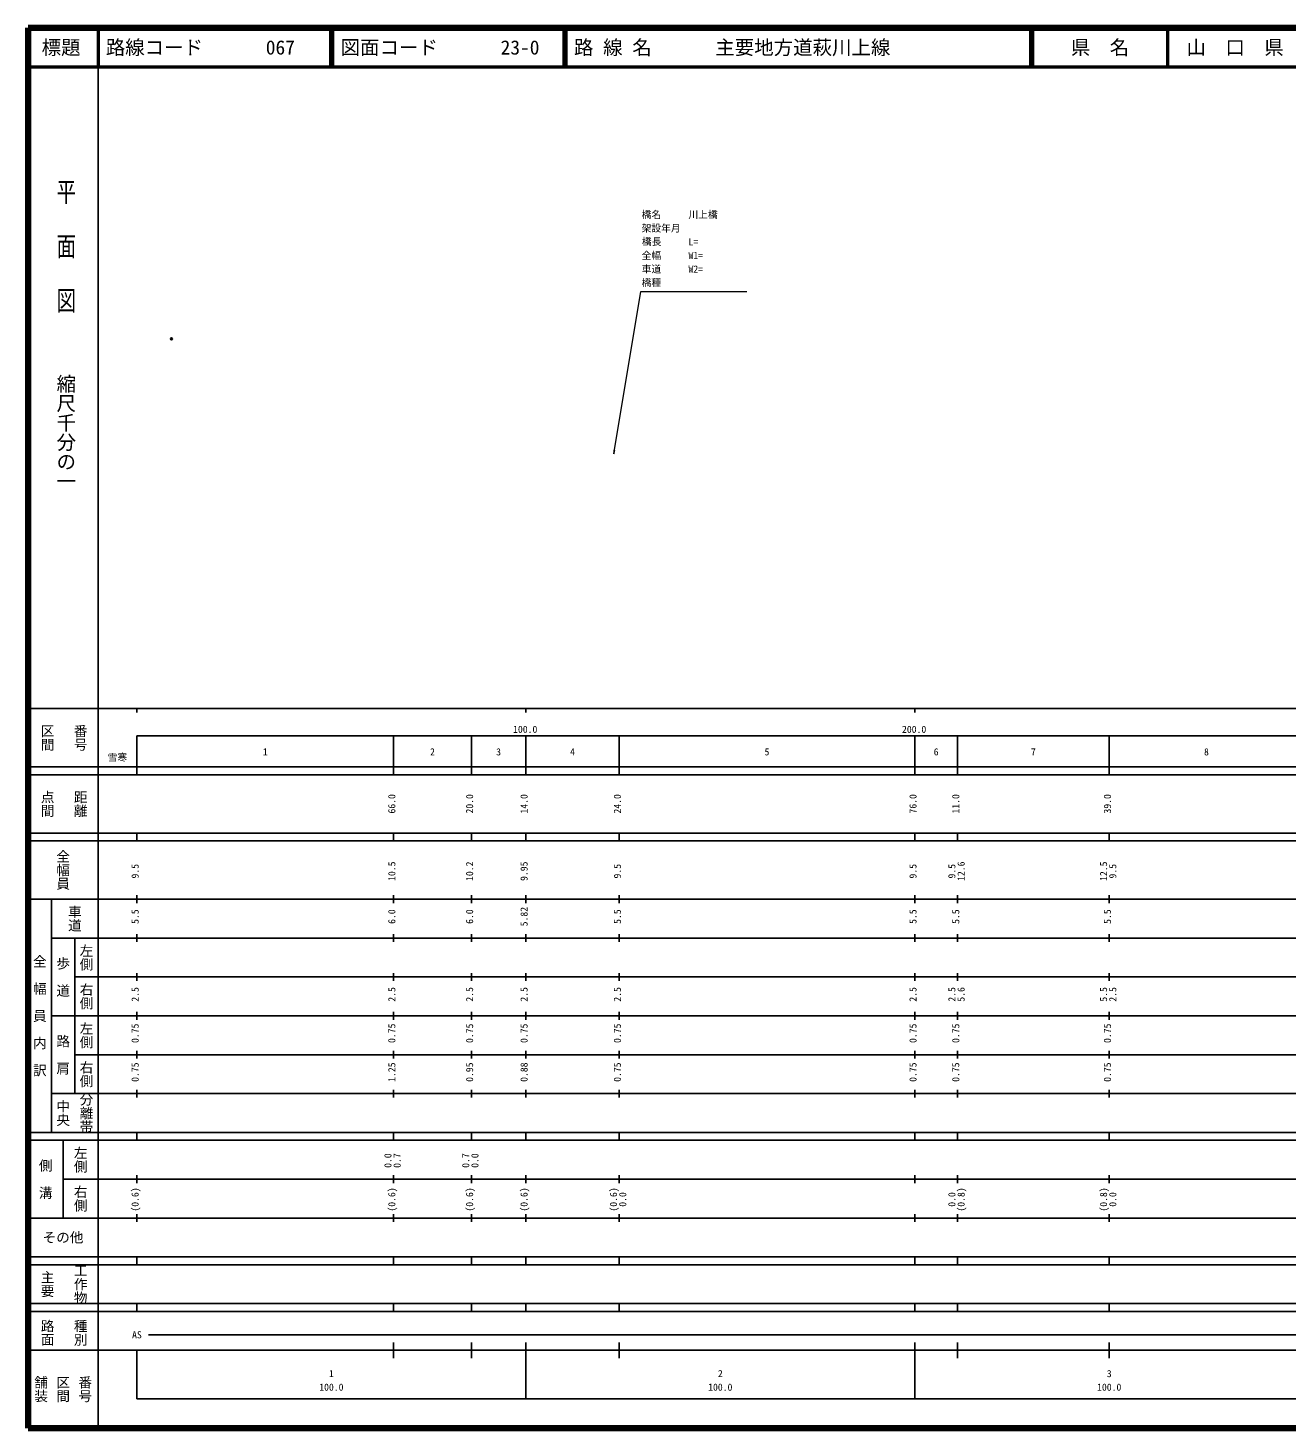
# Model space of a CAD drawing. Units: millimetres on the paper, with parts at other scales. Extents: x 40 to 680, y 20 to 380.
# Drawn here: x 40 to 363.7, y 20 to 380 of the extents above; entities that cross this region are included whole.
import ezdxf
from ezdxf.enums import TextEntityAlignment as Align

# ---------------------------------------------------------------- set-up
doc = ezdxf.new("R2010")
doc.units = ezdxf.units.MM
doc.header["$PDMODE"] = 32
doc.header["$PDSIZE"] = 0.5
for name, color, linetype in [('M-OTRS', 6, 'Continuous'), ('M-STR-STR1', 7, 'Continuous'), ('M-TTL-TXT', 7, 'Continuous')]:
    doc.layers.add(name, color=color, linetype=linetype)
for name, color, linetype, lineweight in [('M-TTL', 2, 'Continuous', 140), ('M-TTL-BAND', 7, 'Continuous', 25), ('M-TTL-LINE', 7, 'Continuous', 50)]:
    doc.layers.add(name, color=color, linetype=linetype, lineweight=lineweight)
doc.styles.add('@ＭＳ ゴシック', font='')
doc.styles.add('ＭＳ ゴシック', font='')
doc.styles.get('@ＭＳ ゴシック').set_extended_font_data('@MS Gothic')
doc.styles.get('ＭＳ ゴシック').set_extended_font_data('MS Gothic')

# ---------------------------------------------------------------- blocks, each defined once
blk = doc.blocks.new('open_arrow')
at = {"color": 0, "linetype": 'Continuous', "lineweight": -2}
blk.add_lwpolyline([(7.5, 1.25), (0, 0), (7.5, -1.25)], dxfattribs=at)

msp = doc.modelspace()

# ---------------------------------------------------------------- linework, layer by layer
at = {"layer": 'M-OTRS'}
msp.add_point((76.874, 300.104), dxfattribs=at)
at = {"layer": 'M-TTL'}
for p, q in [((40, 380), (40, 20)), ((680, 380), (40, 380)), ((40, 20), (680, 20))]:
    msp.add_line(p, q, dxfattribs=at)
at = {"layer": 'M-TTL', "color": 7, "lineweight": 13}
msp.add_lwpolyline([(190.593, 270.469), (197.586, 312.248), (224.842, 312.248)], dxfattribs=at)
at = {"layer": 'M-TTL-BAND'}
for p, q in [((58, 370), (58, 20)), ((40, 205), (579, 205)), ((68, 205), (68, 204)), ((168, 205), (168, 204)), ((268, 205), (268, 204)), ((68, 198), (579, 198)), ((68, 198), (68, 188)), ((134, 188), (134, 198)), ((154, 188), (154, 198)), ((168, 188), (168, 198)), ((192, 188), (192, 198)), ((268, 188), (268, 198)), ((279, 188), (279, 198)), ((318, 188), (318, 198)), ((40, 190), (579, 190)), ((40, 188), (579, 188)), ((40, 173), (579, 173)), ((68, 171), (68, 173)), ((134, 171), (134, 173)), ((154, 171), (154, 173)), ((168, 171), (168, 173)), ((192, 171), (192, 173)), ((268, 171), (268, 173)), ((279, 171), (279, 173)), ((318, 171), (318, 173)), ((40, 171), (579, 171)), ((40, 156), (579, 156)), ((46, 96), (46, 156)), ((68, 155), (68, 157)), ((134, 155), (134, 157)), ((154, 155), (154, 157)), ((168, 155), (168, 157)), ((192, 155), (192, 157)), ((268, 155), (268, 157)), ((279, 155), (279, 157)), ((318, 155), (318, 157)), ((46, 146), (579, 146)), ((52, 146), (52, 106)), ((68, 145), (68, 147)), ((134, 145), (134, 147)), ((154, 145), (154, 147)), ((168, 145), (168, 147)), ((192, 145), (192, 147)), ((268, 145), (268, 147)), ((279, 145), (279, 147)), ((318, 145), (318, 147)), ((68, 135), (68, 137)), ((134, 135), (134, 137)), ((154, 135), (154, 137)), ((168, 135), (168, 137)), ((192, 135), (192, 137)), ((268, 135), (268, 137)), ((279, 135), (279, 137)), ((318, 135), (318, 137)), ((52, 136), (579, 136)), ((46, 126), (579, 126)), ((68, 125), (68, 127)), ((134, 125), (134, 127)), ((154, 125), (154, 127)), ((168, 125), (168, 127)), ((192, 125), (192, 127)), ((268, 125), (268, 127)), ((279, 125), (279, 127)), ((318, 125), (318, 127)), ((52, 116), (579, 116)), ((68, 115), (68, 117)), ((134, 115), (134, 117)), ((154, 115), (154, 117)), ((168, 115), (168, 117)), ((192, 115), (192, 117)), ((268, 115), (268, 117)), ((279, 115), (279, 117)), ((318, 115), (318, 117)), ((46, 106), (579, 106)), ((68, 105), (68, 107)), ((134, 105), (134, 107)), ((154, 105), (154, 107)), ((168, 105), (168, 107)), ((192, 105), (192, 107)), ((268, 105), (268, 107)), ((279, 105), (279, 107)), ((318, 105), (318, 107)), ((40, 96), (579, 96)), ((40, 94), (579, 94)), ((49, 94), (49, 74)), ((68, 94), (68, 96)), ((134, 94), (134, 96)), ((154, 94), (154, 96)), ((168, 94), (168, 96)), ((192, 94), (192, 96)), ((268, 94), (268, 96)), ((279, 94), (279, 96)), ((318, 94), (318, 96)), ((49, 84), (579, 84)), ((68, 83), (68, 85)), ((134, 83), (134, 85)), ((154, 83), (154, 85)), ((168, 83), (168, 85)), ((192, 83), (192, 85)), ((268, 83), (268, 85)), ((279, 83), (279, 85)), ((318, 83), (318, 85)), ((40, 74), (579, 74)), ((68, 73), (68, 75)), ((134, 73), (134, 75)), ((154, 73), (154, 75)), ((168, 73), (168, 75)), ((192, 73), (192, 75)), ((268, 73), (268, 75)), ((279, 73), (279, 75)), ((318, 73), (318, 75)), ((40, 64), (579, 64)), ((40, 62), (579, 62)), ((68, 62), (68, 64)), ((134, 62), (134, 64)), ((154, 62), (154, 64)), ((168, 62), (168, 64)), ((192, 62), (192, 64)), ((268, 62), (268, 64)), ((279, 62), (279, 64)), ((318, 62), (318, 64)), ((40, 52), (579, 52)), ((68, 50), (68, 52)), ((134, 50), (134, 52)), ((154, 50), (154, 52)), ((168, 50), (168, 52)), ((192, 50), (192, 52)), ((268, 50), (268, 52)), ((279, 50), (279, 52)), ((318, 50), (318, 52)), ((40, 50), (579, 50)), ((71, 44), (565, 44)), ((40, 40), (579, 40)), ((68, 40), (68, 27.5)), ((134, 38), (134, 42)), ((154, 38), (154, 42)), ((168, 27.5), (168, 42)), ((192, 38), (192, 42)), ((268, 27.5), (268, 42)), ((279, 38), (279, 42)), ((318, 38), (318, 42)), ((68, 27.5), (579, 27.5))]:
    msp.add_line(p, q, dxfattribs=at)
at = {"layer": 'M-TTL-LINE'}
for p, q in [((58, 380), (58, 370)), ((117.75, 380), (117.75, 370)), ((118.25, 380), (118.25, 370)), ((177.75, 380), (177.75, 370)), ((178.25, 380), (178.25, 370)), ((297.75, 380), (297.75, 370)), ((298.25, 380), (298.25, 370)), ((333, 380), (333, 370)), ((40, 370), (680, 370))]:
    msp.add_line(p, q, dxfattribs=at)

# ---------------------------------------------------------------- block references
at = {"layer": 'M-TTL', "color": 7, "lineweight": 13, "xscale": 0.133, "yscale": 0.133, "rotation": 80.5}
msp.add_blockref('open_arrow', (190.593, 270.469), dxfattribs=at)

# ---------------------------------------------------------------- texts
at = {"layer": 'M-STR-STR1', "style": 'ＭＳ ゴシック'}
for s, p in [('橋名', (197.786, 330.548)), ('川上橋', (209.831, 330.548)), ('架設年月', (197.786, 327.048)), ('橋長', (197.854, 323.6)), ('L=', (209.831, 323.548)), ('全幅', (197.786, 320.048)), ('W1=', (209.831, 320.048)), ('車道', (197.786, 316.548)), ('W2=', (209.831, 316.548)), ('橋種', (197.786, 313.048))]:
    msp.add_text(s, height=1.833, dxfattribs=at).set_placement(p, align=Align.BOTTOM_LEFT)
at = {"layer": 'M-TTL-BAND', "style": '@ＭＳ ゴシック', "width": 1.4}
msp.add_text('平  面  図', height=3.666, rotation=270, dxfattribs=at).set_placement((49.777, 306.475), align=Align.MIDDLE_RIGHT)
at = {"layer": 'M-TTL-BAND', "style": '@ＭＳ ゴシック'}
msp.add_text('縮尺千分の一', height=3.666, rotation=270, dxfattribs=at).set_placement((49.777, 261.03), align=Align.MIDDLE_RIGHT)
for s, p in [('区間', (45, 197.5)), ('番号', (53.5, 197.5)), ('点間', (45, 180.5)), ('距離', (53.5, 180.5)), ('全幅員', (49, 163.5)), ('車道', (52, 151)), ('左側', (55, 141)), ('全\u3000幅\u3000員\u3000内\u3000訳', (43, 126)), ('歩\u3000道', (49, 136)), ('右側', (55, 131)), ('左側', (55, 121)), ('路\u3000肩', (49, 116)), ('右側', (55, 111)), ('分離帯', (55, 101)), ('中央', (49, 101)), ('左側', (53.5, 89)), ('側\u3000溝', (44.5, 84)), ('右側', (53.5, 79)), ('工作物', (53.5, 57)), ('主要', (45, 57)), ('路面', (45, 44.5)), ('種別', (53.5, 44.5)), ('舗装', (43.333, 30)), ('区間', (49, 30)), ('番号', (54.667, 30))]:
    msp.add_text(s, height=2.566, rotation=270, dxfattribs=at).set_placement(p, align=Align.MIDDLE_CENTER)
at = {"layer": 'M-TTL-BAND', "style": 'ＭＳ ゴシック'}
for s, p in [('100.0', (167.844, 198.195)), ('200.0', (267.844, 198.195)), ('1', (101, 192.405)), ('2', (144, 192.405)), ('3', (161, 192.405)), ('4', (180, 192.405)), ('5', (230, 192.405)), ('6', (273.5, 192.405)), ('7', (298.5, 192.405)), ('8', (343, 192.405)), ('AS', (68, 42.5)), ('1', (118, 32.523)), ('2', (218, 32.523)), ('3', (318, 32.523)), ('100.0', (118, 29.033)), ('100.0', (218, 29.033)), ('100.0', (318, 29.033))]:
    msp.add_text(s, height=1.833, dxfattribs=at).set_placement(p, align=Align.BOTTOM_CENTER)
msp.add_text('雪寒', height=1.833, dxfattribs=at).set_placement((65.5, 191), align=Align.BOTTOM_RIGHT)
for s, p in [('66.0', (135, 180.5)), ('20.0', (155, 180.5)), ('14.0', (169, 180.5)), ('24.0', (193, 180.5)), ('76.0', (269, 180.5)), ('11.0', (280, 180.5)), ('39.0', (319, 180.5)), ('9.5', (69, 163.174)), ('10.5', (135, 163.174)), ('10.2', (155, 163.174)), ('9.95', (169, 163.174)), ('9.5', (193, 163.174)), ('9.5', (269, 163.174)), ('9.5', (279, 163.174)), ('12.6', (281.37, 163.174)), ('12.5', (318, 163.174)), ('9.5', (320.37, 163.174)), ('5.5', (69, 151.5)), ('6.0', (135, 151.5)), ('6.0', (155, 151.5)), ('5.82', (169, 151.5)), ('5.5', (193, 151.5)), ('5.5', (269, 151.5)), ('5.5', (280, 151.5)), ('5.5', (319, 151.5)), ('2.5', (69, 131.5)), ('2.5', (135, 131.5)), ('2.5', (155, 131.5)), ('2.5', (169, 131.5)), ('2.5', (193, 131.5)), ('2.5', (269, 131.5)), ('2.5', (279, 131.5)), ('5.6', (281.37, 131.5)), ('5.5', (318, 131.5)), ('2.5', (320.37, 131.5)), ('0.75', (69, 121.5)), ('0.75', (135, 121.5)), ('0.75', (155, 121.5)), ('0.75', (169, 121.5)), ('0.75', (193, 121.5)), ('0.75', (269, 121.5)), ('0.75', (280, 121.5)), ('0.75', (319, 121.5)), ('0.75', (69, 111.5)), ('1.25', (135, 111.5)), ('0.95', (155, 111.5)), ('0.88', (169, 111.5)), ('0.75', (193, 111.5)), ('0.75', (269, 111.5)), ('0.75', (280, 111.5)), ('0.75', (319, 111.5)), ('0.0', (134, 88.764)), ('0.7', (136.37, 88.764)), ('0.7', (154, 88.764)), ('0.0', (156.37, 88.764)), ('(0.6)', (69, 78.764)), ('(0.6)', (135, 78.764)), ('(0.6)', (155, 78.764)), ('(0.6)', (169, 78.764)), ('(0.6)', (192, 78.764)), ('0.0', (194.37, 78.764)), ('0.0', (279, 78.764)), ('(0.8)', (281.37, 78.764)), ('(0.8)', (318, 78.764)), ('0.0', (320.37, 78.764))]:
    msp.add_text(s, height=1.833, rotation=90, dxfattribs=at).set_placement(p, align=Align.BOTTOM_CENTER)
msp.add_text('その他', height=2.566, dxfattribs=at).set_placement((49, 69), align=Align.MIDDLE_CENTER)
at = {"layer": 'M-TTL-TXT', "style": 'ＭＳ ゴシック'}
for s, p in [('標題', (48.5, 375)), ('県\u3000名', (315.625, 375)), ('山\u3000口\u3000県', (350.375, 375))]:
    msp.add_text(s, height=3.666, dxfattribs=at).set_placement(p, align=Align.MIDDLE_CENTER)
for s, p in [('路線コード', (60, 375)), ('067', (101.142, 375)), ('図面コード', (120.38, 375)), ('23-0', (161.521, 375)), ('路 線 名', (180.38, 375)), ('主要地方道萩川上線', (216.734, 375))]:
    msp.add_text(s, height=3.666, dxfattribs=at).set_placement(p, align=Align.MIDDLE_LEFT)

doc.saveas('drawing.dxf')
